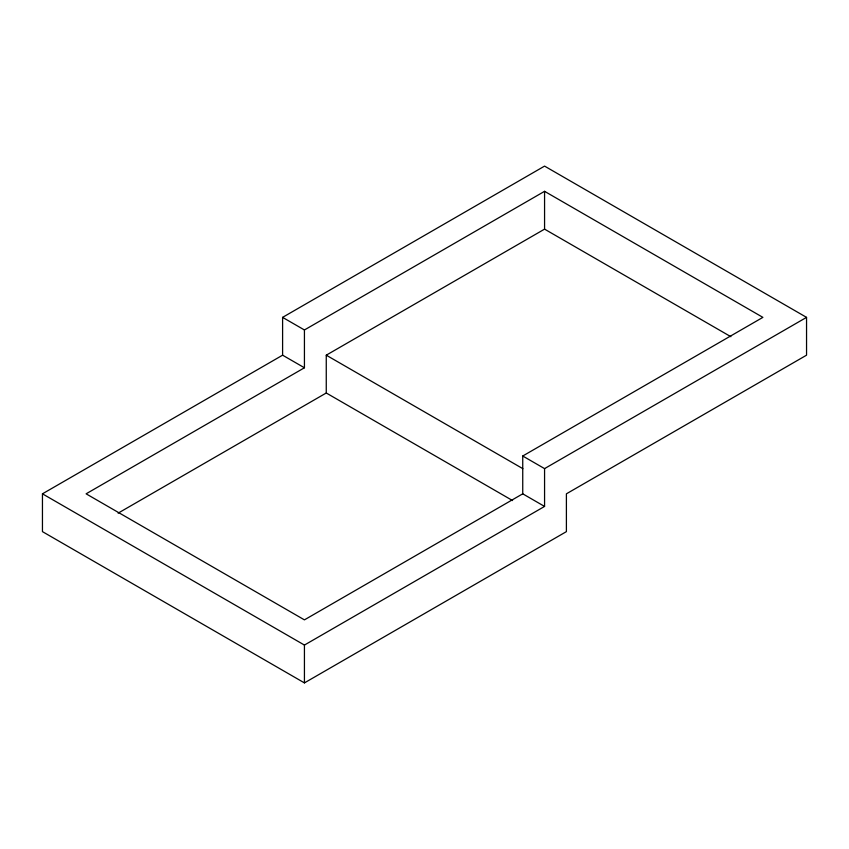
<?xml version="1.0" encoding="UTF-8"?>
<svg xmlns="http://www.w3.org/2000/svg" width="849" height="849" viewBox="0 0 849 849"><rect width="100%" height="100%" fill="white"/><g stroke="black" fill="none" stroke-linecap="round" stroke-linejoin="round"><path stroke-width="1.27" d="M282.6 355.179L282.6 317.367L544.57 166.107L806.55 317.367L806.55 355.179L566.4 493.821L566.4 531.633L304.43 682.893L42.45 531.633L42.45 493.821L282.6 355.179L304.43 367.776L304.43 329.964L544.57 191.322L762.89 317.367L522.74 456.009L522.74 493.821L304.43 619.866L86.11 493.821L304.43 367.776M118.128 513.146L326.26 392.991L326.26 355.179L544.57 229.134L730.883 336.703M522.74 456.009L544.57 468.616L806.55 317.367M42.45 493.821L304.43 645.07L544.57 506.428L544.57 468.616M282.6 317.367L304.43 329.964M326.26 355.179L522.857 468.68M522.74 493.821L544.57 506.428M326.26 392.991L512.573 500.56M544.57 191.322L544.57 229.134M304.43 645.07L304.43 682.893"/></g></svg>
